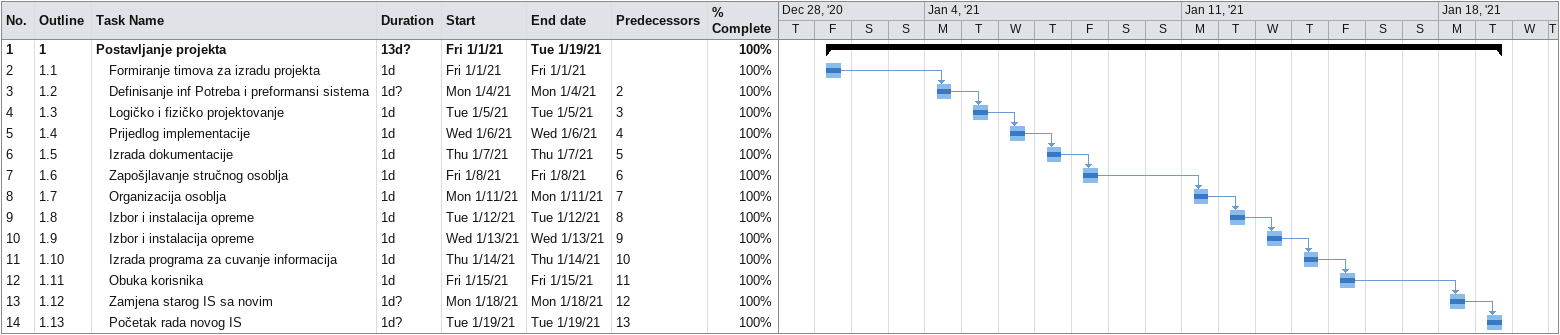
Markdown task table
| ID | WBS | Task | Duration | Start | Finish | Predecessors | % complete |
|---|---|---|---|---|---|---|---|
| 1 | 1 | **Postavljanje projekta** | 13d? | 2021-01-01 | 2021-01-19 |  | 100 |
| 2 | 1.1 | Formiranje timova za izradu projekta | 1d | 2021-01-01 | 2021-01-01 |  | 100 |
| 3 | 1.2 | Definisanje inf Potreba i preformansi sistema | 1d? | 2021-01-04 | 2021-01-04 | 2 | 100 |
| 4 | 1.3 | Logičko i fizičko projektovanje | 1d | 2021-01-05 | 2021-01-05 | 3 | 100 |
| 5 | 1.4 | Prijedlog implementacije | 1d | 2021-01-06 | 2021-01-06 | 4 | 100 |
| 6 | 1.5 | Izrada dokumentacije | 1d | 2021-01-07 | 2021-01-07 | 5 | 100 |
| 7 | 1.6 | Zapošjlavanje stručnog osoblja | 1d | 2021-01-08 | 2021-01-08 | 6 | 100 |
| 8 | 1.7 | Organizacija osoblja | 1d | 2021-01-11 | 2021-01-11 | 7 | 100 |
| 9 | 1.8 | Izbor i instalacija opreme | 1d | 2021-01-12 | 2021-01-12 | 8 | 100 |
| 10 | 1.9 | Izbor i instalacija opreme | 1d | 2021-01-13 | 2021-01-13 | 9 | 100 |
| 11 | 1.10 | Izrada programa za cuvanje informacija | 1d | 2021-01-14 | 2021-01-14 | 10 | 100 |
| 12 | 1.11 | Obuka korisnika | 1d | 2021-01-15 | 2021-01-15 | 11 | 100 |
| 13 | 1.12 | Zamjena starog IS sa novim | 1d? | 2021-01-18 | 2021-01-18 | 12 | 100 |
| 14 | 1.13 | Početak rada novog IS | 1d? | 2021-01-19 | 2021-01-19 | 13 | 100 |
